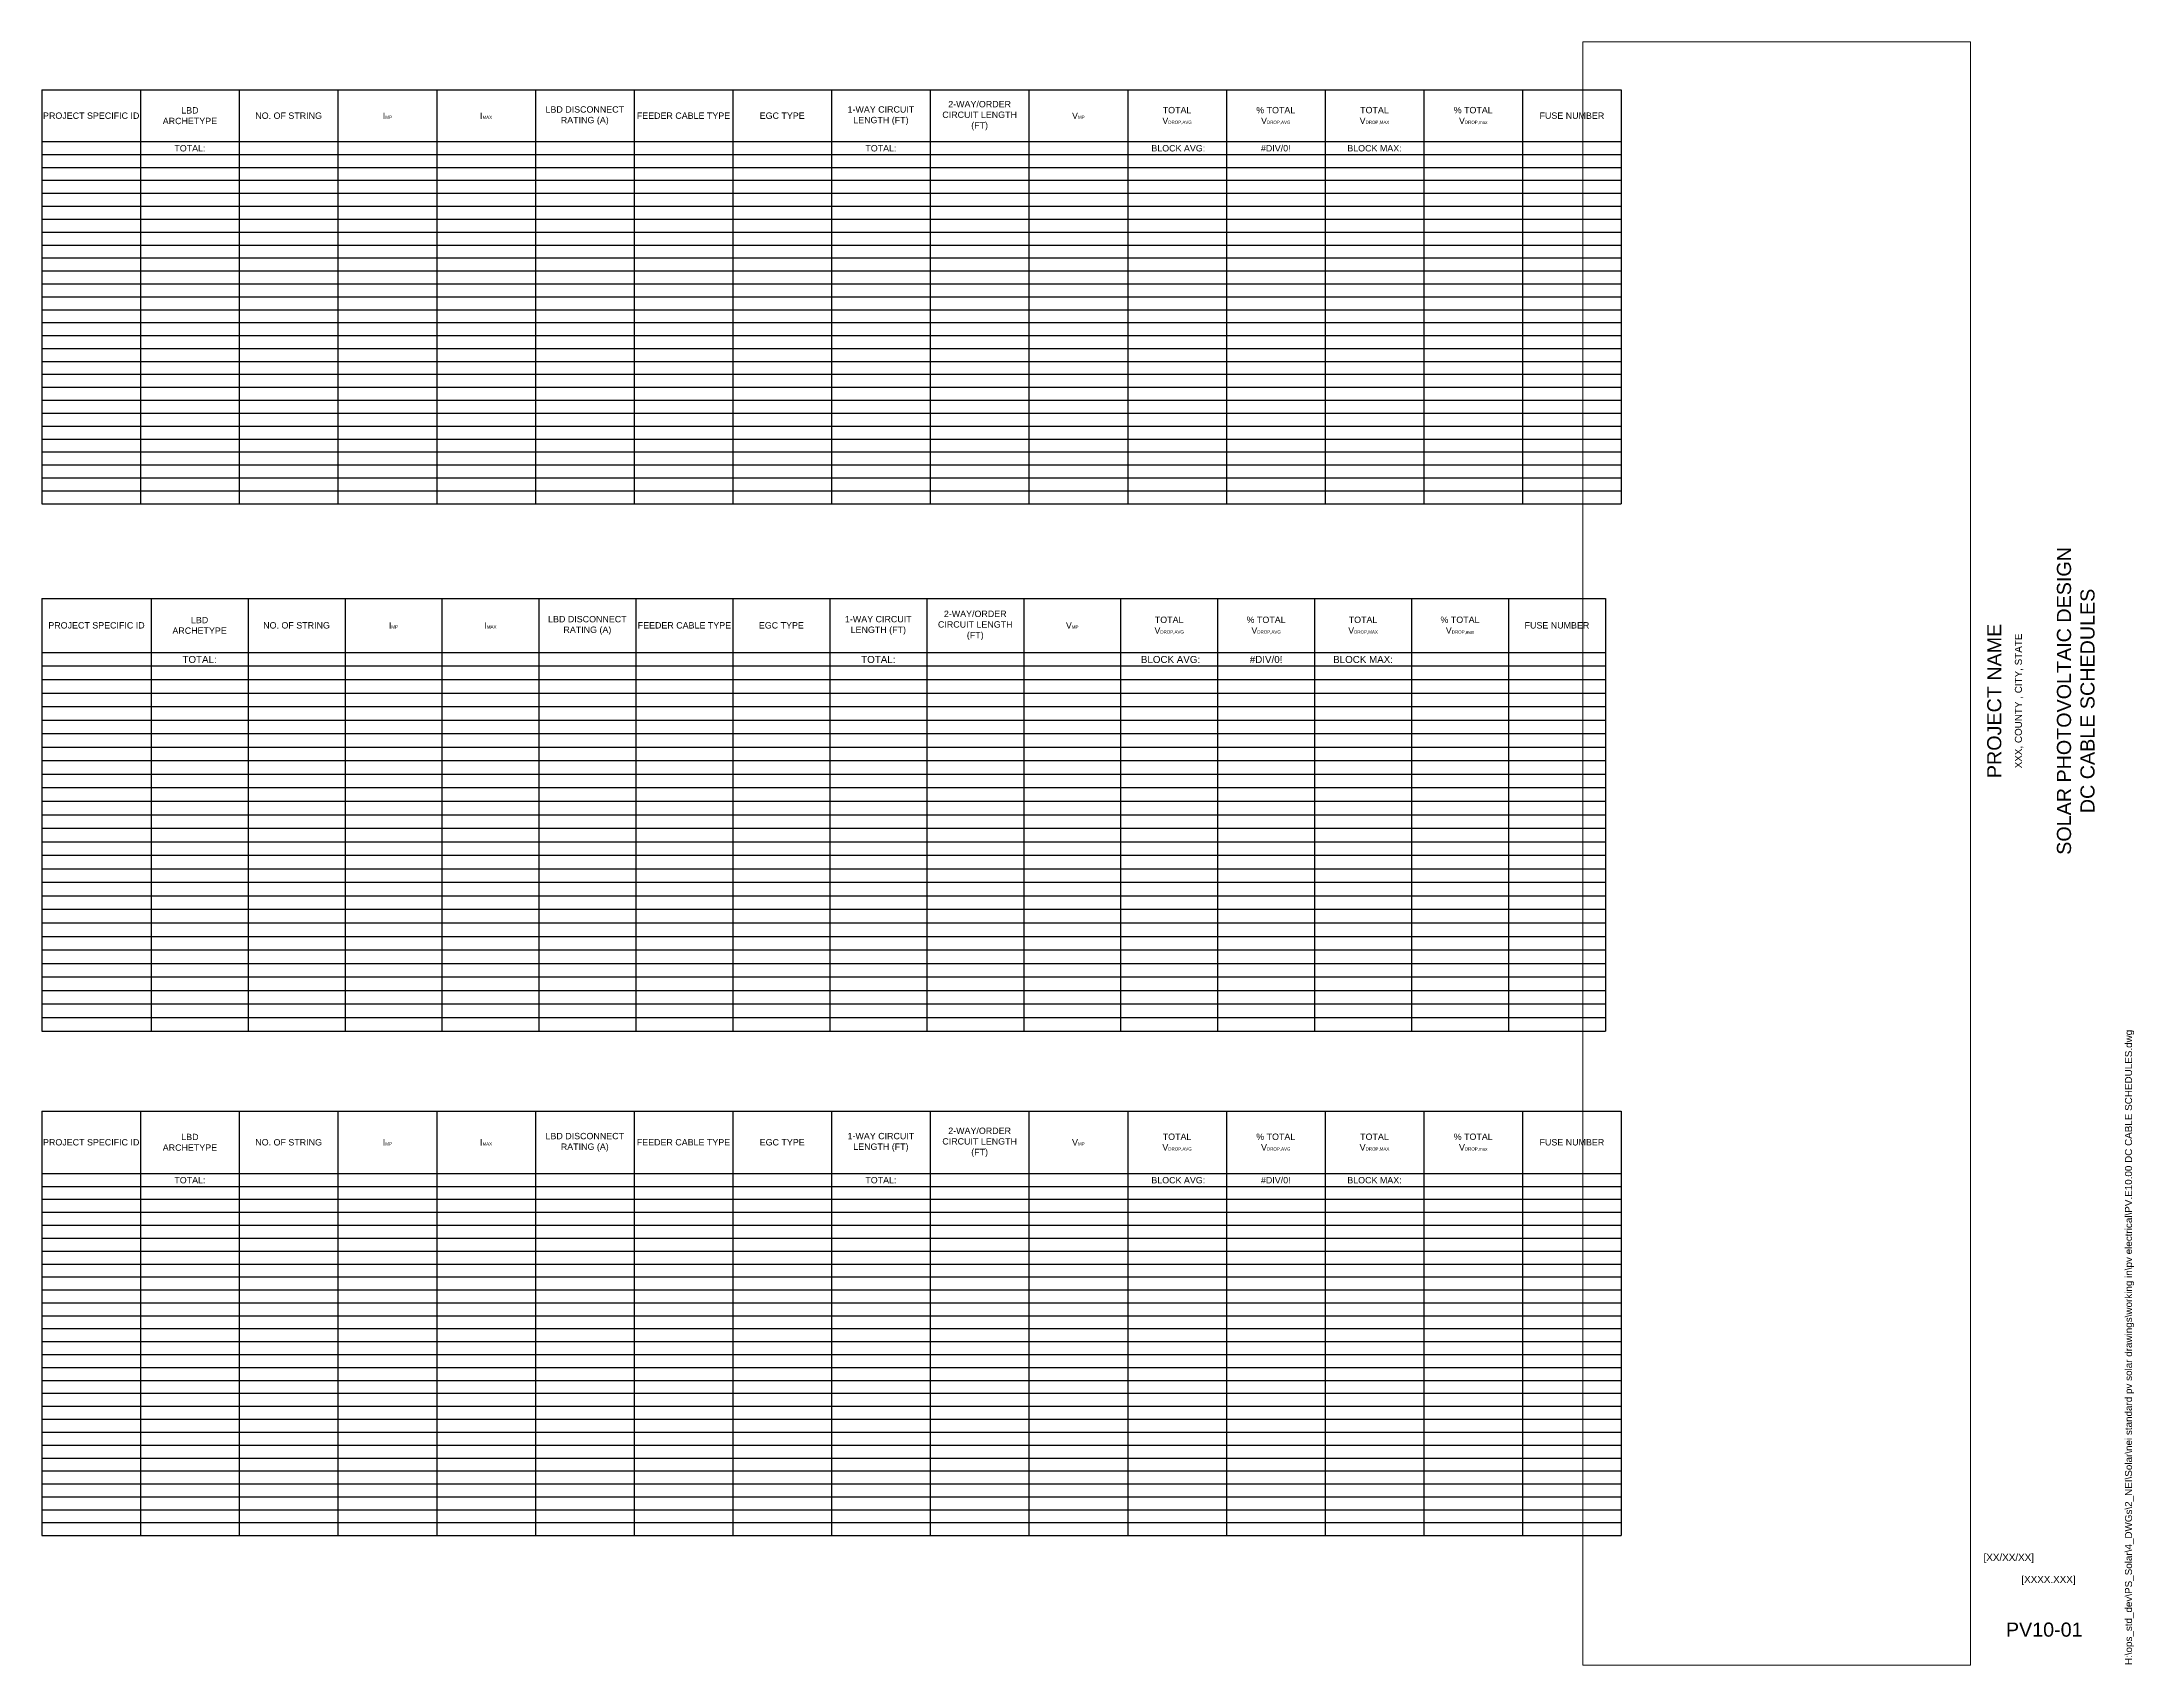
# Paper-space layout 'PV.E10.00 DC CABLE SCHEDULES' of a CAD drawing. Header units: feet. Extents: x 5.1 to 34.7, y 0 to 23.
import ezdxf
from ezdxf.enums import TextEntityAlignment as Align

# ---------------------------------------------------------------- set-up
doc = ezdxf.new("R2010")
doc.units = ezdxf.units.FT
doc.header["$MEASUREMENT"] = 0
for name, color, linetype in [('G-ANNO-TEXT', 1, 'Continuous'), ('G-ANNO-TTBL', 1, 'Continuous'), ('PV-AUTOTABLES', 7, 'Continuous')]:
    doc.layers.add(name, color=color, linetype=linetype)
doc.layers.add('G-NPLT', color=67, linetype='Continuous', plot=False)
doc.layers.add('VP', color=31, linetype='Continuous', plot=False)
doc.styles.add('NEI-A', font='arial.ttf')

# ---------------------------------------------------------------- blocks, each defined once
blk = doc.blocks.new('*A22')
at = {"layer": 'G-ANNO-TEXT', "color": 7, "linetype": 'Continuous', "ltscale": 0.083333}
for points in [[(0, 0), (0, -5.867)], [(0, 0), (22.4, 0)], [(1.4, 0), (1.4, -5.867)], [(2.8, 0), (2.8, -5.867)], [(4.2, 0), (4.2, -5.867)], [(5.6, 0), (5.6, -5.867)], [(7, 0), (7, -5.867)], [(8.4, 0), (8.4, -5.867)], [(9.8, 0), (9.8, -5.867)], [(11.2, 0), (11.2, -5.867)], [(12.6, 0), (12.6, -5.867)], [(14, 0), (14, -5.867)], [(15.4, 0), (15.4, -5.867)], [(16.8, 0), (16.8, -5.867)], [(18.2, 0), (18.2, -5.867)], [(19.6, 0), (19.6, -5.867)], [(21, 0), (21, -5.867)], [(22.4, 0), (22.4, -5.867)], [(0, -0.733), (22.4, -0.733)], [(0, -0.917), (22.4, -0.917)], [(0, -1.1), (22.4, -1.1)], [(0, -1.283), (22.4, -1.283)], [(0, -1.467), (22.4, -1.467)], [(0, -1.65), (22.4, -1.65)], [(0, -1.833), (22.4, -1.833)], [(0, -2.017), (22.4, -2.017)], [(0, -2.2), (22.4, -2.2)], [(0, -2.383), (22.4, -2.383)], [(0, -2.567), (22.4, -2.567)], [(0, -2.75), (22.4, -2.75)], [(0, -2.933), (22.4, -2.933)], [(0, -3.117), (22.4, -3.117)], [(0, -3.3), (22.4, -3.3)], [(0, -3.483), (22.4, -3.483)], [(0, -3.667), (22.4, -3.667)], [(0, -3.85), (22.4, -3.85)], [(0, -4.033), (22.4, -4.033)], [(0, -4.217), (22.4, -4.217)], [(0, -4.4), (22.4, -4.4)], [(0, -4.583), (22.4, -4.583)], [(0, -4.767), (22.4, -4.767)], [(0, -4.95), (22.4, -4.95)], [(0, -5.133), (22.4, -5.133)], [(0, -5.317), (22.4, -5.317)], [(0, -5.5), (22.4, -5.5)], [(0, -5.683), (22.4, -5.683)], [(0, -5.867), (22.4, -5.867)]]:
    blk.add_lwpolyline(points, dxfattribs=at)
at = {"layer": 'G-ANNO-TTBL', "color": 7, "char_height": 0.09028, "width": 1.31667, "attachment_point": 5, "style": 'NEI-A'}
for s, insert in [('\\fArial|b0|i0|c0|p34;LBD^JARCHETYPE', (2.1, -0.367)), ('\\fArial|b0|i0|c0|p34;LBD DISCONNECT RATING (A)', (7.7, -0.367)), ('\\fArial|b0|i0|c0|p34;1-WAY CIRCUIT LENGTH (FT)', (11.9, -0.367)), ('\\fArial|b0|i0|c0|p34;2-WAY/ORDER CIRCUIT LENGTH (FT)', (13.3, -0.367)), ('\\fArial|b0|i0|c0|p34;TOTAL^JV{\\A0;\\H0.5x;DROP,AVG}', (16.1, -0.367)), ('\\fArial|b0|i0|c0|p34;% TOTAL^JV{\\A0;\\H0.5x;DROP,AVG}', (17.5, -0.367)), ('\\fArial|b0|i0|c0|p34;TOTAL^JV{\\A0;\\H0.5x;DROP,MAX}', (18.9, -0.367)), ('\\fArial|b0|i0|c0|p34;% TOTAL^JV{\\A0;\\H0.5x;DROP,max}', (20.3, -0.367)), ('\\fArial|b0|i0|c0|p34;PROJECT SPECIFIC ID', (0.7, -0.367)), ('\\fArial|b0|i0|c0|p34;NO. OF STRING', (3.5, -0.367)), ('\\fArial|b0|i0|c0|p34;I{\\A0;\\H0.5x;MP}', (4.9, -0.367)), ('\\fArial|b0|i0|c0|p34;I{\\A0;\\H0.5x;MAX}', (6.3, -0.367)), ('\\fArial|b0|i0|c0|p34;FEEDER CABLE TYPE', (9.1, -0.367)), ('\\fArial|b0|i0|c0|p34;EGC TYPE', (10.5, -0.367)), ('\\fArial|b0|i0|c0|p34;V{\\A0;\\H0.5x;MP}', (14.7, -0.367)), ('\\fArial|b0|i0|c0|p34;FUSE NUMBER', (21.7, -0.367))]:
    blk.add_mtext(s, dxfattribs=dict(at, insert=insert))
at = {"layer": 'G-ANNO-TTBL', "color": 7, "char_height": 0.09028, "attachment_point": 8, "style": 'NEI-A'}
for s, insert in [('\\fArial|b0|i0|c0|p34; ', (0.7, -0.875)), ('\\fArial|b0|i0|c0|p34;TOTAL:', (2.1, -0.875)), ('\\fArial|b0|i0|c0|p34; ', (3.5, -0.875)), ('\\fArial|b0|i0|c0|p34; ', (4.9, -0.875)), ('\\fArial|b0|i0|c0|p34; ', (6.3, -0.875)), ('\\fArial|b0|i0|c0|p34; ', (7.7, -0.875)), ('\\fArial|b0|i0|c0|p34; ', (9.1, -0.875)), ('\\fArial|b0|i0|c0|p34; ', (10.5, -0.875)), ('\\fArial|b0|i0|c0|p34;TOTAL:', (11.9, -0.875)), ('\\fArial|b0|i0|c0|p34; ', (13.3, -0.875)), ('\\fArial|b0|i0|c0|p34; ', (14.7, -0.875)), ('\\fArial|b0|i0|c0|p34; BLOCK AVG:', (16.1, -0.875)), ('\\fArial|b0|i0|c0|p34;#DIV/0!', (17.5, -0.875)), ('\\fArial|b0|i0|c0|p34;BLOCK MAX:', (18.9, -0.875)), ('\\fArial|b0|i0|c0|p34; ', (20.3, -0.875)), ('\\fArial|b0|i0|c0|p34; ', (21.7, -0.875)), ('\\fArial|b0|i0|c0|p34; ', (0.7, -1.058)), ('\\fArial|b0|i0|c0|p34; ', (0.7, -1.242)), ('\\fArial|b0|i0|c0|p34; ', (0.7, -1.425)), ('\\fArial|b0|i0|c0|p34; ', (0.7, -1.608)), ('\\fArial|b0|i0|c0|p34; ', (0.7, -1.792)), ('\\fArial|b0|i0|c0|p34; ', (0.7, -1.975)), ('\\fArial|b0|i0|c0|p34; ', (0.7, -2.158)), ('\\fArial|b0|i0|c0|p34; ', (0.7, -2.342)), ('\\fArial|b0|i0|c0|p34; ', (0.7, -2.525)), ('\\fArial|b0|i0|c0|p34; ', (0.7, -2.708)), ('\\fArial|b0|i0|c0|p34; ', (0.7, -2.892)), ('\\fArial|b0|i0|c0|p34; ', (0.7, -3.075)), ('\\fArial|b0|i0|c0|p34; ', (0.7, -3.258)), ('\\fArial|b0|i0|c0|p34; ', (0.7, -3.442)), ('\\fArial|b0|i0|c0|p34; ', (0.7, -3.625)), ('\\fArial|b0|i0|c0|p34; ', (0.7, -3.808)), ('\\fArial|b0|i0|c0|p34; ', (0.7, -3.992)), ('\\fArial|b0|i0|c0|p34; ', (0.7, -4.175)), ('\\fArial|b0|i0|c0|p34; ', (0.7, -4.358)), ('\\fArial|b0|i0|c0|p34; ', (0.7, -4.542)), ('\\fArial|b0|i0|c0|p34; ', (0.7, -4.725)), ('\\fArial|b0|i0|c0|p34; ', (0.7, -4.908)), ('\\fArial|b0|i0|c0|p34; ', (0.7, -5.092)), ('\\fArial|b0|i0|c0|p34; ', (0.7, -5.275)), ('\\fArial|b0|i0|c0|p34; ', (0.7, -5.458)), ('\\fArial|b0|i0|c0|p34; ', (0.7, -5.642)), ('\\fArial|b0|i0|c0|p34; ', (0.7, -5.825))]:
    blk.add_mtext(s, dxfattribs=dict(at, insert=insert))
blk = doc.blocks.new('*A21')
at = {"layer": 'G-ANNO-TEXT', "color": 7, "linetype": 'Continuous', "ltscale": 0.083333}
for points in [[(0, 0), (0, -6.133)], [(0, 0), (22.175, 0)], [(1.55, 0), (1.55, -6.133)], [(2.925, 0), (2.925, -6.133)], [(4.3, 0), (4.3, -6.133)], [(5.675, 0), (5.675, -6.133)], [(7.05, 0), (7.05, -6.133)], [(8.425, 0), (8.425, -6.133)], [(9.8, 0), (9.8, -6.133)], [(11.175, 0), (11.175, -6.133)], [(12.55, 0), (12.55, -6.133)], [(13.925, 0), (13.925, -6.133)], [(15.3, 0), (15.3, -6.133)], [(16.675, 0), (16.675, -6.133)], [(18.05, 0), (18.05, -6.133)], [(19.425, 0), (19.425, -6.133)], [(20.8, 0), (20.8, -6.133)], [(22.175, 0), (22.175, -6.133)], [(0, -0.767), (22.175, -0.767)], [(0, -0.958), (22.175, -0.958)], [(0, -1.15), (22.175, -1.15)], [(0, -1.342), (22.175, -1.342)], [(0, -1.533), (22.175, -1.533)], [(0, -1.725), (22.175, -1.725)], [(0, -1.917), (22.175, -1.917)], [(0, -2.108), (22.175, -2.108)], [(0, -2.3), (22.175, -2.3)], [(0, -2.492), (22.175, -2.492)], [(0, -2.683), (22.175, -2.683)], [(0, -2.875), (22.175, -2.875)], [(0, -3.067), (22.175, -3.067)], [(0, -3.258), (22.175, -3.258)], [(0, -3.45), (22.175, -3.45)], [(0, -3.642), (22.175, -3.642)], [(0, -3.833), (22.175, -3.833)], [(0, -4.025), (22.175, -4.025)], [(0, -4.217), (22.175, -4.217)], [(0, -4.408), (22.175, -4.408)], [(0, -4.6), (22.175, -4.6)], [(0, -4.792), (22.175, -4.792)], [(0, -4.983), (22.175, -4.983)], [(0, -5.175), (22.175, -5.175)], [(0, -5.367), (22.175, -5.367)], [(0, -5.558), (22.175, -5.558)], [(0, -5.75), (22.175, -5.75)], [(0, -5.942), (22.175, -5.942)], [(0, -6.133), (22.175, -6.133)]]:
    blk.add_lwpolyline(points, dxfattribs=at)
at = {"layer": 'G-ANNO-TEXT', "color": 7, "char_height": 0.09028, "attachment_point": 5, "style": 'NEI-A'}
for s, insert, width in [('\\fArial|b0|i0|c0|p34;LBD^JARCHETYPE', (2.237, -0.383), 1.29167), ('\\fArial|b0|i0|c0|p34;LBD DISCONNECT RATING (A)', (7.737, -0.383), 1.29167), ('\\fArial|b0|i0|c0|p34;1-WAY CIRCUIT LENGTH (FT)', (11.863, -0.383), 1.29167), ('\\fArial|b0|i0|c0|p34;2-WAY/ORDER CIRCUIT LENGTH (FT)', (13.238, -0.383), 1.29167), ('\\fArial|b0|i0|c0|p34;TOTAL^JV{\\A0;\\H0.5x;DROP,AVG}', (15.988, -0.383), 1.29167), ('\\fArial|b0|i0|c0|p34;% TOTAL^JV{\\A0;\\H0.5x;DROP,AVG}', (17.363, -0.383), 1.29167), ('\\fArial|b0|i0|c0|p34;TOTAL^JV{\\A0;\\H0.5x;DROP,MAX}', (18.738, -0.383), 1.29167), ('\\fArial|b0|i0|c0|p34;% TOTAL^JV{\\A0;\\H0.5x;DROP,max}', (20.113, -0.383), 1.29167), ('\\fArial|b0|i0|c0|p34;PROJECT SPECIFIC ID', (0.775, -0.383), 1.46667), ('\\fArial|b0|i0|c0|p34;NO. OF STRING', (3.612, -0.383), 1.29167), ('\\fArial|b0|i0|c0|p34;I{\\A0;\\H0.5x;MP}', (4.987, -0.383), 1.29167), ('\\fArial|b0|i0|c0|p34;I{\\A0;\\H0.5x;MAX}', (6.362, -0.383), 1.29167), ('\\fArial|b0|i0|c0|p34;FEEDER CABLE TYPE', (9.113, -0.383), 1.29167), ('\\fArial|b0|i0|c0|p34;EGC TYPE', (10.488, -0.383), 1.29167), ('\\fArial|b0|i0|c0|p34;V{\\A0;\\H0.5x;MP}', (14.613, -0.383), 1.29167), ('\\fArial|b0|i0|c0|p34;FUSE NUMBER', (21.488, -0.383), 1.29167)]:
    blk.add_mtext(s, dxfattribs=dict(at, insert=insert, width=width))
at = {"layer": 'G-ANNO-TEXT', "color": 7, "char_height": 0.09931, "attachment_point": 8, "style": 'NEI-A'}
for s, insert in [('\\fArial|b0|i0|c0|p34;TOTAL:', (2.237, -0.917)), ('\\fArial|b0|i0|c0|p34;TOTAL:', (11.863, -0.917)), ('\\fArial|b0|i0|c0|p34; BLOCK AVG:', (15.988, -0.917)), ('\\fArial|b0|i0|c0|p34;#DIV/0!', (17.363, -0.917)), ('\\fArial|b0|i0|c0|p34;BLOCK MAX:', (18.738, -0.917)), ('\\fArial|b0|i0|c0|p34; ', (0.775, -0.917)), ('\\fArial|b0|i0|c0|p34; ', (0.775, -1.108)), ('\\fArial|b0|i0|c0|p34; ', (3.612, -0.917)), ('\\fArial|b0|i0|c0|p34; ', (4.987, -0.917)), ('\\fArial|b0|i0|c0|p34; ', (6.362, -0.917)), ('\\fArial|b0|i0|c0|p34; ', (7.737, -0.917)), ('\\fArial|b0|i0|c0|p34; ', (9.113, -0.917)), ('\\fArial|b0|i0|c0|p34; ', (10.488, -0.917)), ('\\fArial|b0|i0|c0|p34; ', (13.238, -0.917)), ('\\fArial|b0|i0|c0|p34; ', (14.613, -0.917)), ('\\fArial|b0|i0|c0|p34; ', (20.113, -0.917)), ('\\fArial|b0|i0|c0|p34; ', (21.488, -0.917)), ('\\fArial|b0|i0|c0|p34; ', (0.775, -1.3)), ('\\fArial|b0|i0|c0|p34; ', (0.775, -1.492)), ('\\fArial|b0|i0|c0|p34; ', (0.775, -1.683)), ('\\fArial|b0|i0|c0|p34; ', (0.775, -1.875)), ('\\fArial|b0|i0|c0|p34; ', (0.775, -2.067)), ('\\fArial|b0|i0|c0|p34; ', (0.775, -2.258)), ('\\fArial|b0|i0|c0|p34; ', (0.775, -2.45)), ('\\fArial|b0|i0|c0|p34; ', (0.775, -2.642)), ('\\fArial|b0|i0|c0|p34; ', (0.775, -2.833)), ('\\fArial|b0|i0|c0|p34; ', (0.775, -3.025)), ('\\fArial|b0|i0|c0|p34; ', (0.775, -3.217)), ('\\fArial|b0|i0|c0|p34; ', (0.775, -3.408)), ('\\fArial|b0|i0|c0|p34; ', (0.775, -3.6)), ('\\fArial|b0|i0|c0|p34; ', (0.775, -3.792)), ('\\fArial|b0|i0|c0|p34; ', (0.775, -3.983)), ('\\fArial|b0|i0|c0|p34; ', (0.775, -4.175)), ('\\fArial|b0|i0|c0|p34; ', (0.775, -4.367)), ('\\fArial|b0|i0|c0|p34; ', (0.775, -4.558)), ('\\fArial|b0|i0|c0|p34; ', (0.775, -4.75)), ('\\fArial|b0|i0|c0|p34; ', (0.775, -4.942)), ('\\fArial|b0|i0|c0|p34; ', (0.775, -5.133)), ('\\fArial|b0|i0|c0|p34; ', (0.775, -5.325)), ('\\fArial|b0|i0|c0|p34; ', (0.775, -5.517)), ('\\fArial|b0|i0|c0|p34; ', (0.775, -5.708)), ('\\fArial|b0|i0|c0|p34; ', (0.775, -5.9)), ('\\fArial|b0|i0|c0|p34; ', (0.775, -6.092))]:
    blk.add_mtext(s, dxfattribs=dict(at, insert=insert))
blk = doc.blocks.new('*A20')
at = {"layer": 'G-ANNO-TEXT', "color": 7, "linetype": 'Continuous', "ltscale": 0.083333}
for points in [[(0, 0), (0, -6.017)], [(0, 0), (22.4, 0)], [(1.4, 0), (1.4, -6.017)], [(2.8, 0), (2.8, -6.017)], [(4.2, 0), (4.2, -6.017)], [(5.6, 0), (5.6, -6.017)], [(7, 0), (7, -6.017)], [(8.4, 0), (8.4, -6.017)], [(9.8, 0), (9.8, -6.017)], [(11.2, 0), (11.2, -6.017)], [(12.6, 0), (12.6, -6.017)], [(14, 0), (14, -6.017)], [(15.4, 0), (15.4, -6.017)], [(16.8, 0), (16.8, -6.017)], [(18.2, 0), (18.2, -6.017)], [(19.6, 0), (19.6, -6.017)], [(21, 0), (21, -6.017)], [(22.4, 0), (22.4, -6.017)], [(0, -0.883), (22.4, -0.883)], [(0, -1.067), (22.4, -1.067)], [(0, -1.25), (22.4, -1.25)], [(0, -1.433), (22.4, -1.433)], [(0, -1.617), (22.4, -1.617)], [(0, -1.8), (22.4, -1.8)], [(0, -1.983), (22.4, -1.983)], [(0, -2.167), (22.4, -2.167)], [(0, -2.35), (22.4, -2.35)], [(0, -2.533), (22.4, -2.533)], [(0, -2.717), (22.4, -2.717)], [(0, -2.9), (22.4, -2.9)], [(0, -3.083), (22.4, -3.083)], [(0, -3.267), (22.4, -3.267)], [(0, -3.45), (22.4, -3.45)], [(0, -3.633), (22.4, -3.633)], [(0, -3.817), (22.4, -3.817)], [(0, -4), (22.4, -4)], [(0, -4.183), (22.4, -4.183)], [(0, -4.367), (22.4, -4.367)], [(0, -4.55), (22.4, -4.55)], [(0, -4.733), (22.4, -4.733)], [(0, -4.917), (22.4, -4.917)], [(0, -5.1), (22.4, -5.1)], [(0, -5.283), (22.4, -5.283)], [(0, -5.467), (22.4, -5.467)], [(0, -5.65), (22.4, -5.65)], [(0, -5.833), (22.4, -5.833)], [(0, -6.017), (22.4, -6.017)]]:
    blk.add_lwpolyline(points, dxfattribs=at)
at = {"layer": 'G-ANNO-TEXT', "color": 7, "char_height": 0.09028, "width": 1.31667, "attachment_point": 5, "style": 'NEI-A'}
for s, insert in [('\\fArial|b0|i0|c0|p34;2-WAY/ORDER CIRCUIT LENGTH (FT)', (13.3, -0.442)), ('\\fArial|b0|i0|c0|p34;PROJECT SPECIFIC ID', (0.7, -0.442)), ('\\fArial|b0|i0|c0|p34;LBD^JARCHETYPE', (2.1, -0.442)), ('\\fArial|b0|i0|c0|p34;NO. OF STRING', (3.5, -0.442)), ('\\fArial|b0|i0|c0|p34;I{\\A0;\\H0.5x;MP}', (4.9, -0.442)), ('\\fArial|b0|i0|c0|p34;I{\\A0;\\H0.5x;MAX}', (6.3, -0.442)), ('\\fArial|b0|i0|c0|p34;LBD DISCONNECT RATING (A)', (7.7, -0.442)), ('\\fArial|b0|i0|c0|p34;FEEDER CABLE TYPE', (9.1, -0.442)), ('\\fArial|b0|i0|c0|p34;EGC TYPE', (10.5, -0.442)), ('\\fArial|b0|i0|c0|p34;1-WAY CIRCUIT LENGTH (FT)', (11.9, -0.442)), ('\\fArial|b0|i0|c0|p34;V{\\A0;\\H0.5x;MP}', (14.7, -0.442)), ('\\fArial|b0|i0|c0|p34;TOTAL^JV{\\A0;\\H0.5x;DROP,AVG}', (16.1, -0.442)), ('\\fArial|b0|i0|c0|p34;% TOTAL^JV{\\A0;\\H0.5x;DROP,AVG}', (17.5, -0.442)), ('\\fArial|b0|i0|c0|p34;TOTAL^JV{\\A0;\\H0.5x;DROP,MAX}', (18.9, -0.442)), ('\\fArial|b0|i0|c0|p34;% TOTAL^JV{\\A0;\\H0.5x;DROP,max}', (20.3, -0.442)), ('\\fArial|b0|i0|c0|p34;FUSE NUMBER', (21.7, -0.442))]:
    blk.add_mtext(s, dxfattribs=dict(at, insert=insert))
at = {"layer": 'G-ANNO-TEXT', "color": 7, "char_height": 0.09028, "attachment_point": 8, "style": 'NEI-A'}
for s, insert in [('\\fArial|b0|i0|c0|p34; ', (0.7, -1.025)), ('\\fArial|b0|i0|c0|p34;TOTAL:', (2.1, -1.025)), ('\\fArial|b0|i0|c0|p34; ', (3.5, -1.025)), ('\\fArial|b0|i0|c0|p34; ', (4.9, -1.025)), ('\\fArial|b0|i0|c0|p34; ', (6.3, -1.025)), ('\\fArial|b0|i0|c0|p34; ', (7.7, -1.025)), ('\\fArial|b0|i0|c0|p34; ', (9.1, -1.025)), ('\\fArial|b0|i0|c0|p34; ', (10.5, -1.025)), ('\\fArial|b0|i0|c0|p34;TOTAL:', (11.9, -1.025)), ('\\fArial|b0|i0|c0|p34; ', (13.3, -1.025)), ('\\fArial|b0|i0|c0|p34; ', (14.7, -1.025)), ('\\fArial|b0|i0|c0|p34; BLOCK AVG:', (16.1, -1.025)), ('\\fArial|b0|i0|c0|p34;#DIV/0!', (17.5, -1.025)), ('\\fArial|b0|i0|c0|p34;BLOCK MAX:', (18.9, -1.025)), ('\\fArial|b0|i0|c0|p34; ', (20.3, -1.025)), ('\\fArial|b0|i0|c0|p34; ', (21.7, -1.025)), ('\\fArial|b0|i0|c0|p34; ', (0.7, -1.208)), ('\\fArial|b0|i0|c0|p34; ', (0.7, -1.392)), ('\\fArial|b0|i0|c0|p34; ', (0.7, -1.575)), ('\\fArial|b0|i0|c0|p34; ', (0.7, -1.758)), ('\\fArial|b0|i0|c0|p34; ', (0.7, -1.942)), ('\\fArial|b0|i0|c0|p34; ', (0.7, -2.125)), ('\\fArial|b0|i0|c0|p34; ', (0.7, -2.308)), ('\\fArial|b0|i0|c0|p34; ', (0.7, -2.492)), ('\\fArial|b0|i0|c0|p34; ', (0.7, -2.675)), ('\\fArial|b0|i0|c0|p34; ', (0.7, -2.858)), ('\\fArial|b0|i0|c0|p34; ', (0.7, -3.042)), ('\\fArial|b0|i0|c0|p34; ', (0.7, -3.225)), ('\\fArial|b0|i0|c0|p34; ', (0.7, -3.408)), ('\\fArial|b0|i0|c0|p34; ', (0.7, -3.592)), ('\\fArial|b0|i0|c0|p34; ', (0.7, -3.775)), ('\\fArial|b0|i0|c0|p34; ', (0.7, -3.958)), ('\\fArial|b0|i0|c0|p34; ', (0.7, -4.142)), ('\\fArial|b0|i0|c0|p34; ', (0.7, -4.325)), ('\\fArial|b0|i0|c0|p34; ', (0.7, -4.508)), ('\\fArial|b0|i0|c0|p34; ', (0.7, -4.692)), ('\\fArial|b0|i0|c0|p34; ', (0.7, -4.875)), ('\\fArial|b0|i0|c0|p34; ', (0.7, -5.058)), ('\\fArial|b0|i0|c0|p34; ', (0.7, -5.242)), ('\\fArial|b0|i0|c0|p34; ', (0.7, -5.425)), ('\\fArial|b0|i0|c0|p34; ', (0.7, -5.608)), ('\\fArial|b0|i0|c0|p34; ', (0.7, -5.792)), ('\\fArial|b0|i0|c0|p34; ', (0.7, -5.975))]:
    blk.add_mtext(s, dxfattribs=dict(at, insert=insert))

psp = doc.layouts.new('PV.E10.00 DC CABLE SCHEDULES')

# ---------------------------------------------------------------- block references
at = {"layer": 'PV-AUTOTABLES'}
for name, p in [('*A22', (5.056, 22.331)), ('*A21', (5.056, 15.122)), ('*A20', (5.056, 7.853))]:
    psp.add_blockref(name, p, dxfattribs=at)

# ---------------------------------------------------------------- texts
at = {"layer": 'G-ANNO-TTBL', "style": 'NEI-A'}
psp.add_text('XXX, COUNTY , CITY, STATE', height=0.1, rotation=90, dxfattribs=at).set_placement((33.097, 13.668), align=Align.MIDDLE)
at = {"layer": 'G-ANNO-TTBL', "char_height": 0.2, "attachment_point": 5, "rotation": 90, "style": 'NEI-A'}
for s, heights, insert in [('SOLAR PHOTOVOLTAIC DESIGN\\PDC CABLE SCHEDULES', [0.544], (33.903, 13.668)), ('PROJECT NAME', [0], (32.747, 13.668))]:
    psp.add_mtext_dynamic_manual_height_columns(s, width=7.8846, gutter_width=0.5, heights=heights, dxfattribs=dict(at, insert=insert))
at = {"layer": 'G-ANNO-TTBL', "style": 'NEI-A'}
for s, width, heights, insert, char_height, attachment_point in [('[XX/XX/XX]', 0.85482, [0], (32.595, 1.513), 0.1, 4), ('[XXXX.XXX]', 0.85482, [0], (33.515, 1.2), 0.1, 5), ('PV10-01', 1.7218, [0.204], (33.455, 0.502), 0.2, 5)]:
    psp.add_mtext_dynamic_manual_height_columns(s, width=width, gutter_width=0.5, heights=heights, dxfattribs=dict(at, insert=insert, char_height=char_height, attachment_point=attachment_point))
at = {"layer": 'G-NPLT', "insert": (34.6, 0), "char_height": 0.1, "width": 13.97168, "attachment_point": 1, "rotation": 90, "style": 'NEI-A'}
psp.add_mtext('H:\\\\ops_std_dev\\\\PS_Solar\\\\4_DWGs\\\\2_NEI\\\\Solar\\\\nei standard pv solar drawings\\\\working in\\\\pv electrical\\\\PV.E10.00 DC CABLE SCHEDULES.dwg', dxfattribs=at)

# ---------------------------------------------------------------- viewports
at = {"layer": 'VP'}
psp.add_viewport(center=(29.659, 11.505), size=(5.5, 23.0106), view_center_point=(35.375, 5.168), view_height=23.0106, dxfattribs=at)

doc.saveas('drawing.dxf')
